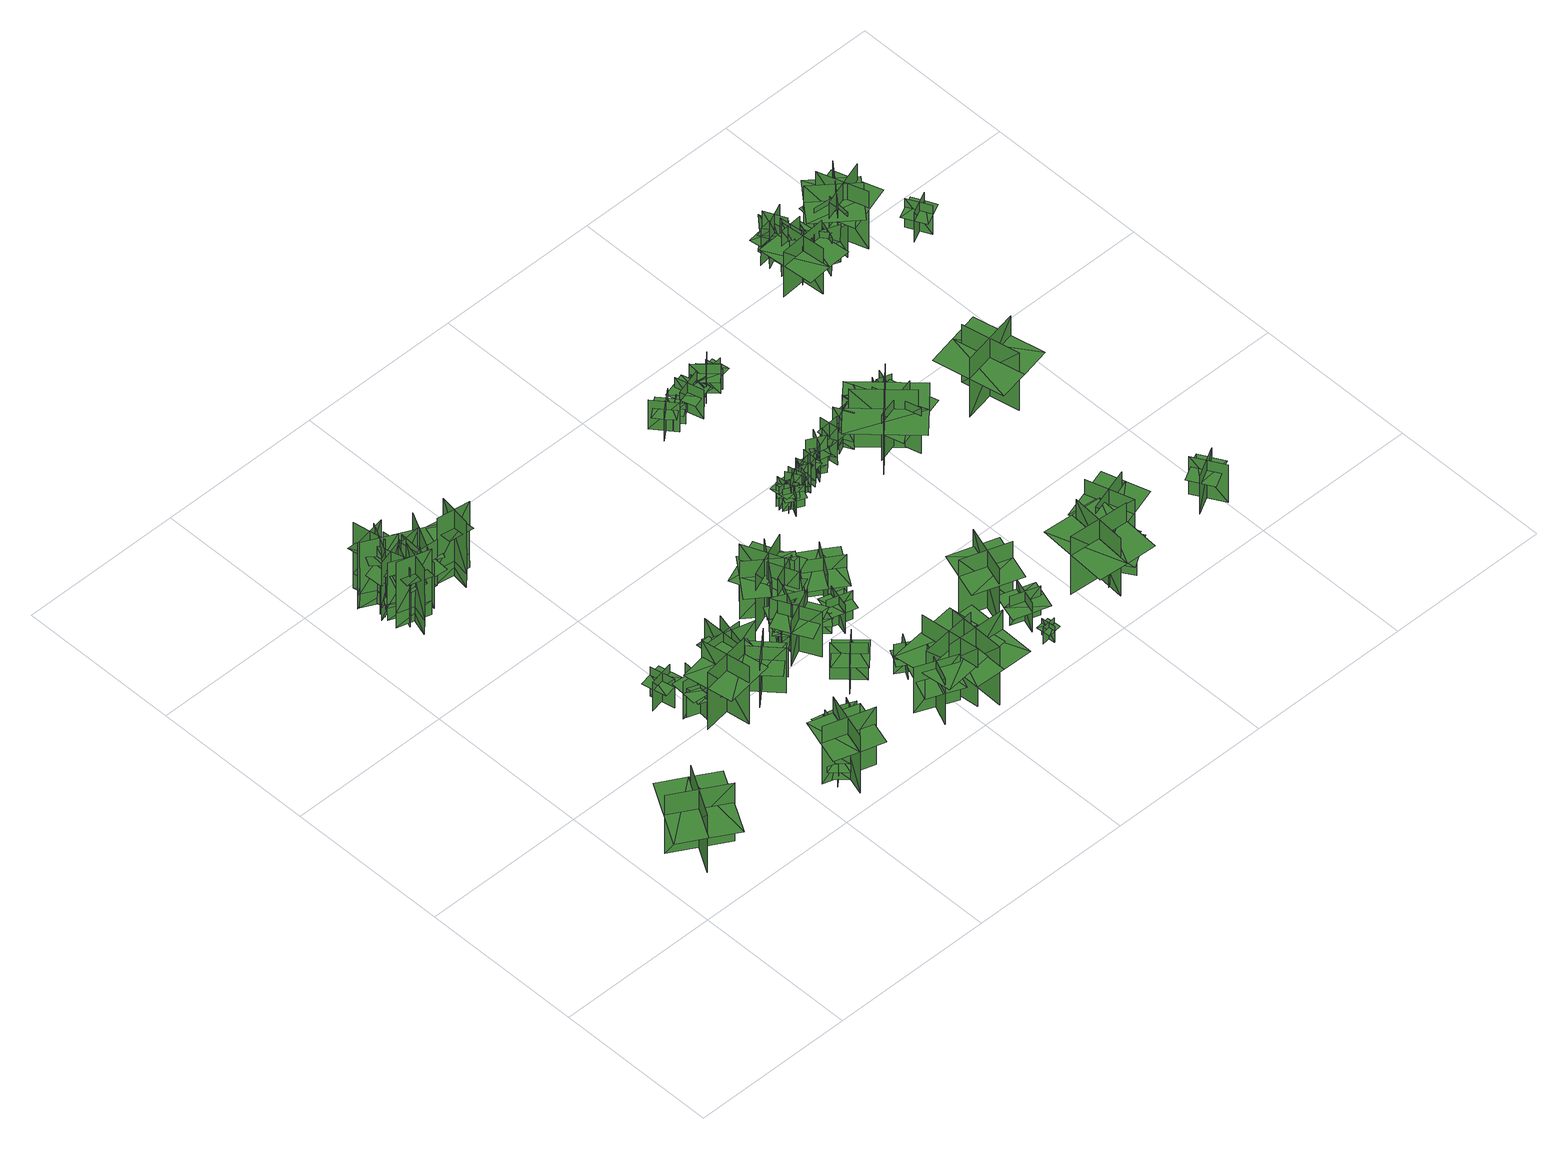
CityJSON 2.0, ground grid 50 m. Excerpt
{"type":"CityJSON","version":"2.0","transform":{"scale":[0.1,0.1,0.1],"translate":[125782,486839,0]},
"CityObjects":{
"tree1":{"type":"SolitaryVegetationObject","geometry":[{"type":"MultiSurface","lod":"1","boundaries":[[[0,1,2]],[[0,2,3]],[[4,5,6]],[[4,6,7]],[[8,9,10]],[[8,10,11]],[[8,11,12]],[[8,12,13]]]}]},
"tree2":{"type":"SolitaryVegetationObject","geometry":[{"type":"MultiSurface","lod":"1","boundaries":[[[14,15,16]],[[14,16,17]],[[18,19,20]],[[18,20,21]],[[22,23,19]],[[22,19,18]],[[24,25,15]],[[24,15,14]],[[26,27,28]],[[26,28,29]],[[30,31,32]],[[30,32,33]]]}]},
"tree3":{"type":"SolitaryVegetationObject","geometry":[{"type":"MultiSurface","lod":"1","boundaries":[[[34,35,36]],[[34,36,37]],[[38,39,40]],[[38,40,41]],[[42,43,39]],[[42,39,38]],[[44,45,35]],[[44,35,34]],[[46,47,48]],[[46,48,49]],[[50,51,52]],[[50,52,53]]]}]},
"tree4":{"type":"SolitaryVegetationObject","geometry":[{"type":"MultiSurface","lod":"1","boundaries":[[[54,55,56]],[[54,56,57]],[[58,59,60]],[[58,60,61]],[[62,63,59]],[[62,59,58]],[[64,65,55]],[[64,55,54]],[[66,67,68]],[[66,68,69]],[[70,71,72]],[[70,72,73]]]}]},
"tree5":{"type":"SolitaryVegetationObject","geometry":[{"type":"MultiSurface","lod":"1","boundaries":[[[74,75,76]],[[74,76,77]],[[78,79,80]],[[78,80,81]],[[82,83,84]],[[82,84,85]],[[82,86,87]],[[82,87,83]]]}]},
"tree6":{"type":"SolitaryVegetationObject","geometry":[{"type":"MultiSurface","lod":"1","boundaries":[[[88,89,90]],[[88,90,91]],[[92,93,94]],[[92,94,95]],[[96,97,93]],[[96,93,92]],[[98,99,89]],[[98,89,88]],[[100,101,102]],[[100,102,103]],[[104,105,106]],[[104,106,107]]]}]},
"tree7":{"type":"SolitaryVegetationObject","geometry":[{"type":"MultiSurface","lod":"1","boundaries":[[[108,109,110]],[[108,110,111]],[[112,113,114]],[[112,114,115]],[[116,117,113]],[[116,113,112]],[[118,119,109]],[[118,109,108]],[[120,121,122]],[[120,122,123]],[[124,125,126]],[[124,126,127]]]}]},
"tree8":{"type":"SolitaryVegetationObject","geometry":[{"type":"MultiSurface","lod":"1","boundaries":[[[128,129,130]],[[128,130,131]],[[132,133,134]],[[132,134,135]],[[136,137,133]],[[136,133,132]],[[138,139,129]],[[138,129,128]],[[128,129,140]],[[128,140,141]],[[128,142,143]],[[128,143,129]]]}]},
"tree9":{"type":"SolitaryVegetationObject","geometry":[{"type":"MultiSurface","lod":"1","boundaries":[[[144,145,146]],[[144,146,147]],[[148,149,150]],[[148,150,151]],[[152,153,154]],[[152,154,155]],[[152,155,156]],[[152,156,157]]]}]},
"tree10":{"type":"SolitaryVegetationObject","geometry":[{"type":"MultiSurface","lod":"1","boundaries":[[[158,159,160]],[[158,160,161]],[[162,163,164]],[[162,164,165]],[[166,167,168]],[[166,168,169]],[[166,169,170]],[[166,170,171]]]}]},
"tree11":{"type":"SolitaryVegetationObject","geometry":[{"type":"MultiSurface","lod":"1","boundaries":[[[172,173,174]],[[172,174,175]],[[176,177,178]],[[176,178,179]],[[180,181,182]],[[180,182,183]],[[180,184,185]],[[180,185,181]]]}]},
"tree12":{"type":"SolitaryVegetationObject","geometry":[{"type":"MultiSurface","lod":"1","boundaries":[[[186,187,188]],[[186,188,189]],[[190,191,192]],[[190,192,193]],[[194,195,196]],[[194,196,197]],[[194,197,198]],[[194,198,199]]]}]},
"tree13":{"type":"SolitaryVegetationObject","geometry":[{"type":"MultiSurface","lod":"1","boundaries":[[[200,201,202]],[[200,202,203]],[[204,205,206]],[[204,206,207]],[[208,209,210]],[[208,210,211]],[[208,211,212]],[[208,212,213]]]}]},
"tree14":{"type":"SolitaryVegetationObject","geometry":[{"type":"MultiSurface","lod":"1","boundaries":[[[214,215,216]],[[214,216,217]],[[218,219,220]],[[218,220,221]],[[222,223,224]],[[222,224,225]],[[222,226,227]],[[222,227,223]]]}]},
"tree15":{"type":"SolitaryVegetationObject","geometry":[{"type":"MultiSurface","lod":"1","boundaries":[[[228,229,230]],[[228,230,231]],[[232,233,234]],[[232,234,235]],[[236,237,238]],[[236,238,239]],[[236,239,240]],[[236,240,241]]]}]},
"tree16":{"type":"SolitaryVegetationObject","geometry":[{"type":"MultiSurface","lod":"1","boundaries":[[[242,243,244]],[[242,244,245]],[[246,247,248]],[[246,248,249]],[[250,251,252]],[[250,252,253]],[[250,254,255]],[[250,255,251]]]}]},
"tree17":{"type":"SolitaryVegetationObject","geometry":[{"type":"MultiSurface","lod":"1","boundaries":[[[256,257,258]],[[256,258,259]],[[260,261,262]],[[260,262,263]],[[264,265,266]],[[264,266,267]],[[264,267,268]],[[264,268,269]]]}]},
"tree18":{"type":"SolitaryVegetationObject","geometry":[{"type":"MultiSurface","lod":"1","boundaries":[[[270,271,272]],[[270,272,273]],[[274,275,276]],[[274,276,277]],[[278,279,280]],[[278,280,281]],[[278,281,282]],[[278,282,283]]]}]},
"tree19":{"type":"SolitaryVegetationObject","geometry":[{"type":"MultiSurface","lod":"1","boundaries":[[[284,285,286]],[[284,286,287]],[[288,289,290]],[[288,290,291]],[[292,293,289]],[[292,289,288]],[[294,295,285]],[[294,285,284]],[[296,297,298]],[[296,298,299]],[[300,301,302]],[[300,302,303]]]}]},
"tree20":{"type":"SolitaryVegetationObject","geometry":[{"type":"MultiSurface","lod":"1","boundaries":[[[304,305,306]],[[304,306,307]],[[308,309,310]],[[308,310,311]],[[312,313,314]],[[312,314,315]],[[312,315,316]],[[312,316,317]]]}]},
"tree21":{"type":"SolitaryVegetationObject","geometry":[{"type":"MultiSurface","lod":"1","boundaries":[[[318,319,320]],[[318,320,321]],[[322,323,324]],[[322,324,325]],[[326,327,328]],[[326,328,329]],[[326,329,330]],[[326,330,331]]]}]},
"tree22":{"type":"SolitaryVegetationObject","geometry":[{"type":"MultiSurface","lod":"1","boundaries":[[[332,333,334]],[[332,334,335]],[[336,337,338]],[[336,338,339]],[[340,341,342]],[[340,342,343]],[[340,344,345]],[[340,345,341]]]}]},
"tree23":{"type":"SolitaryVegetationObject","geometry":[{"type":"MultiSurface","lod":"1","boundaries":[[[346,347,348]],[[346,348,349]],[[350,351,352]],[[350,352,353]],[[354,355,356]],[[354,356,357]],[[354,357,358]],[[354,358,359]]]}]},
"tree24":{"type":"SolitaryVegetationObject","geometry":[{"type":"MultiSurface","lod":"1","boundaries":[[[360,361,362]],[[360,362,363]],[[364,365,366]],[[364,366,367]],[[368,369,370]],[[368,370,371]],[[368,371,372]],[[368,372,373]]]}]},
"tree25":{"type":"SolitaryVegetationObject","geometry":[{"type":"MultiSurface","lod":"1","boundaries":[[[374,375,376]],[[374,376,377]],[[378,379,380]],[[378,380,381]],[[382,383,384]],[[382,384,385]],[[382,385,386]],[[382,386,387]]]}]},
"tree26":{"type":"SolitaryVegetationObject","geometry":[{"type":"MultiSurface","lod":"1","boundaries":[[[388,389,390]],[[388,390,391]],[[392,393,394]],[[392,394,395]],[[396,397,398]],[[396,398,399]],[[396,397,400]],[[396,400,401]]]}]},
"tree27":{"type":"SolitaryVegetationObject","geometry":[{"type":"MultiSurface","lod":"1","boundaries":[[[402,403,404]],[[402,404,405]],[[406,407,408]],[[406,408,409]],[[410,411,412]],[[410,412,413]],[[410,413,414]],[[410,414,415]]]}]},
"tree28":{"type":"SolitaryVegetationObject","geometry":[{"type":"MultiSurface","lod":"1","boundaries":[[[416,417,418]],[[416,418,419]],[[420,421,422]],[[420,422,423]],[[424,425,426]],[[424,426,427]],[[424,427,428]],[[424,428,429]]]}]},
"tree29":{"type":"SolitaryVegetationObject","geometry":[{"type":"MultiSurface","lod":"1","boundaries":[[[430,431,432]],[[430,432,433]],[[434,435,436]],[[434,436,437]],[[438,439,440]],[[438,440,441]],[[438,441,442]],[[438,442,443]]]}]},
"tree30":{"type":"SolitaryVegetationObject","geometry":[{"type":"MultiSurface","lod":"1","boundaries":[[[444,445,446]],[[444,446,447]],[[448,449,450]],[[448,450,451]],[[452,453,449]],[[452,449,448]],[[454,455,445]],[[454,445,444]],[[444,445,456]],[[444,456,457]],[[444,458,459]],[[444,459,445]]]}]},
"tree31":{"type":"SolitaryVegetationObject","geometry":[{"type":"MultiSurface","lod":"1","boundaries":[[[460,461,462]],[[460,462,463]],[[464,465,466]],[[464,466,467]],[[468,469,465]],[[468,465,464]],[[470,471,461]],[[470,461,460]],[[460,461,472]],[[460,472,473]],[[460,474,475]],[[460,475,461]]]}]},
"tree32":{"type":"SolitaryVegetationObject","geometry":[{"type":"MultiSurface","lod":"1","boundaries":[[[476,477,478]],[[476,478,479]],[[480,481,482]],[[480,482,483]],[[484,485,481]],[[484,481,480]],[[486,487,477]],[[486,477,476]],[[488,489,490]],[[488,490,491]],[[492,493,494]],[[492,494,495]]]}]},
"tree33":{"type":"SolitaryVegetationObject","geometry":[{"type":"MultiSurface","lod":"1","boundaries":[[[496,497,498]],[[496,498,499]],[[500,501,502]],[[500,502,503]],[[504,505,506]],[[504,506,507]],[[504,507,508]],[[504,508,509]]]}]},
"tree34":{"type":"SolitaryVegetationObject","geometry":[{"type":"MultiSurface","lod":"1","boundaries":[[[510,511,512]],[[510,512,513]],[[514,515,516]],[[514,516,517]],[[518,519,520]],[[518,520,521]],[[518,521,522]],[[518,522,523]]]}]},
"tree35":{"type":"SolitaryVegetationObject","geometry":[{"type":"MultiSurface","lod":"1","boundaries":[[[524,525,526]],[[524,526,527]],[[528,529,530]],[[528,530,531]],[[532,533,534]],[[532,534,535]],[[532,535,536]],[[532,536,537]]]}]},
"tree36":{"type":"SolitaryVegetationObject","geometry":[{"type":"MultiSurface","lod":"1","boundaries":[[[538,539,540]],[[538,540,541]],[[542,543,544]],[[542,544,545]],[[546,547,548]],[[546,548,549]],[[546,549,550]],[[546,550,551]]]}]},
"tree37":{"type":"SolitaryVegetationObject","geometry":[{"type":"MultiSurface","lod":"1","boundaries":[[[552,553,554]],[[552,554,555]],[[556,557,558]],[[556,558,559]],[[560,561,562]],[[560,562,563]],[[560,563,564]],[[560,564,565]]]}]},
"tree38":{"type":"SolitaryVegetationObject","geometry":[{"type":"MultiSurface","lod":"1","boundaries":[[[566,567,568]],[[566,568,569]],[[570,571,572]],[[570,572,573]],[[574,575,576]],[[574,576,577]],[[574,577,578]],[[574,578,579]]]}]},
"tree39":{"type":"SolitaryVegetationObject","geometry":[{"type":"MultiSurface","lod":"1","boundaries":[[[580,581,582]],[[580,582,583]],[[584,585,586]],[[584,586,587]],[[588,589,590]],[[588,590,591]],[[588,591,592]],[[588,592,593]]]}]},
"tree40":{"type":"SolitaryVegetationObject","geometry":[{"type":"MultiSurface","lod":"1","boundaries":[[[594,595,596]],[[594,596,597]],[[598,599,600]],[[598,600,601]],[[602,603,604]],[[602,604,605]],[[602,605,606]],[[602,606,607]]]}]},
"tree41":{"type":"SolitaryVegetationObject","geometry":[{"type":"MultiSurface","lod":"1","boundaries":[[[608,609,610]],[[608,610,611]],[[612,613,614]],[[612,614,615]],[[616,617,618]],[[616,618,619]],[[616,619,620]],[[616,620,621]]]}]},
"tree42":{"type":"SolitaryVegetationObject","geometry":[{"type":"MultiSurface","lod":"1","boundaries":[[[622,623,624]],[[622,624,625]],[[626,627,628]],[[626,628,629]],[[630,631,632]],[[630,632,633]],[[630,633,634]],[[630,634,635]]]}]},
"tree43":{"type":"SolitaryVegetationObject","geometry":[{"type":"MultiSurface","lod":"1","boundaries":[[[636,637,638]],[[636,638,639]],[[640,641,642]],[[640,642,643]],[[644,645,646]],[[644,646,647]],[[644,647,648]],[[644,648,649]]]}]},
"tree44":{"type":"SolitaryVegetationObject","geometry":[{"type":"MultiSurface","lod":"1","boundaries":[[[650,651,652]],[[650,652,653]],[[654,655,656]],[[654,656,657]],[[658,659,660]],[[658,660,661]],[[658,661,662]],[[658,662,663]]]}]},
"tree45":{"type":"SolitaryVegetationObject","geometry":[{"type":"MultiSurface","lod":"1","boundaries":[[[664,665,666]],[[664,666,667]],[[668,669,670]],[[668,670,671]],[[672,673,674]],[[672,674,675]],[[672,675,676]],[[672,676,677]]]}]},
"tree46":{"type":"SolitaryVegetationObject","geometry":[{"type":"MultiSurface","lod":"1","boundaries":[[[678,679,680]],[[678,680,681]],[[682,683,684]],[[682,684,685]],[[686,687,688]],[[686,688,689]],[[686,689,690]],[[686,690,691]]]}]},
"tree47":{"type":"SolitaryVegetationObject","geometry":[{"type":"MultiSurface","lod":"1","boundaries":[[[692,693,694]],[[692,694,695]],[[696,697,698]],[[696,698,699]],[[700,701,702]],[[700,702,703]],[[700,703,704]],[[700,704,705]]]}]},
"tree48":{"type":"SolitaryVegetationObject","geometry":[{"type":"MultiSurface","lod":"1","boundaries":[[[706,707,708]],[[706,708,709]],[[710,711,712]],[[710,712,713]],[[714,715,716]],[[714,716,717]],[[714,717,718]],[[714,718,719]]]}]},
"tree49":{"type":"SolitaryVegetationObject","geometry":[{"type":"MultiSurface","lod":"1","boundaries":[[[720,721,722]],[[720,722,723]],[[724,725,726]],[[724,726,727]],[[728,729,725]],[[728,725,724]],[[730,731,721]],[[730,721,720]],[[732,733,734]],[[732,734,735]],[[736,737,738]],[[736,738,739]]]}]},
"tree50":{"type":"SolitaryVegetationObject","geometry":[{"type":"MultiSurface","lod":"1","boundaries":[[[740,741,742]],[[740,742,743]],[[744,745,746]],[[744,746,747]],[[748,749,745]],[[748,745,744]],[[750,751,741]],[[750,741,740]],[[752,753,754]],[[752,754,755]],[[756,757,758]],[[756,758,759]]]}]},
"tree51":{"type":"SolitaryVegetationObject","geometry":[{"type":"MultiSurface","lod":"1","boundaries":[[[760,761,762]],[[760,762,763]],[[764,765,766]],[[764,766,767]],[[768,769,765]],[[768,765,764]],[[770,771,761]],[[770,761,760]],[[772,773,774]],[[772,774,775]],[[776,777,778]],[[776,778,779]]]}]},
"tree52":{"type":"SolitaryVegetationObject","geometry":[{"type":"MultiSurface","lod":"1","boundaries":[[[780,781,782]],[[780,782,783]],[[784,785,786]],[[784,786,787]],[[788,789,785]],[[788,785,784]],[[790,791,781]],[[790,781,780]],[[792,793,794]],[[792,794,795]],[[796,797,798]],[[796,798,799]]]}]},
"tree53":{"type":"SolitaryVegetationObject","geometry":[{"type":"MultiSurface","lod":"1","boundaries":[[[800,801,802]],[[800,802,803]],[[804,805,806]],[[804,806,807]],[[808,809,810]],[[808,810,811]],[[808,812,813]],[[808,813,809]]]}]},
"tree54":{"type":"SolitaryVegetationObject","geometry":[{"type":"MultiSurface","lod":"1","boundaries":[[[814,815,816]],[[814,816,817]],[[818,819,820]],[[818,820,821]],[[822,823,819]],[[822,819,818]],[[824,825,815]],[[824,815,814]],[[826,827,828]],[[826,828,829]],[[830,831,832]],[[830,832,833]]]}]},
"tree55":{"type":"SolitaryVegetationObject","geometry":[{"type":"MultiSurface","lod":"1","boundaries":[[[834,835,836]],[[834,836,837]],[[838,839,840]],[[838,840,841]],[[842,843,844]],[[842,844,845]],[[842,845,846]],[[842,846,847]]]}]},
"tree56":{"type":"SolitaryVegetationObject","geometry":[{"type":"MultiSurface","lod":"1","boundaries":[[[848,849,850]],[[848,850,851]],[[852,853,854]],[[852,854,855]],[[856,857,853]],[[856,853,852]],[[858,859,849]],[[858,849,848]],[[860,861,862]],[[860,862,863]],[[864,865,866]],[[864,866,867]]]}]},
"tree57":{"type":"SolitaryVegetationObject","geometry":[{"type":"MultiSurface","lod":"1","boundaries":[[[868,869,870]],[[868,870,871]],[[872,873,874]],[[872,874,875]],[[876,877,878]],[[876,878,879]],[[876,879,880]],[[876,880,881]]]}]},
"tree58":{"type":"SolitaryVegetationObject","geometry":[{"type":"MultiSurface","lod":"1","boundaries":[[[882,883,884]],[[882,884,885]],[[886,887,888]],[[886,888,889]],[[890,891,892]],[[890,892,893]],[[890,893,894]],[[890,894,895]]]}]},
"tree59":{"type":"SolitaryVegetationObject","geometry":[{"type":"MultiSurface","lod":"1","boundaries":[[[896,897,898]],[[896,898,899]],[[900,901,902]],[[900,902,903]],[[904,905,901]],[[904,901,900]],[[906,907,897]],[[906,897,896]],[[908,909,910]],[[908,910,911]],[[912,913,914]],[[912,914,915]]]}]},
"tree60":{"type":"SolitaryVegetationObject","geometry":[{"type":"MultiSurface","lod":"1","boundaries":[[[916,917,918]],[[916,918,919]],[[920,921,922]],[[920,922,923]],[[924,925,926]],[[924,926,927]],[[924,927,928]],[[924,928,929]]]}]},
"tree61":{"type":"SolitaryVegetationObject","geometry":[{"type":"MultiSurface","lod":"1","boundaries":[[[930,931,932]],[[930,932,933]],[[934,935,936]],[[934,936,937]],[[938,939,940]],[[938,940,941]],[[938,941,942]],[[938,942,943]]]}]},
"tree62":{"type":"SolitaryVegetationObject","geometry":[{"type":"MultiSurface","lod":"1","boundaries":[[[944,945,946]],[[944,946,947]],[[948,949,950]],[[948,950,951]],[[952,953,954]],[[952,954,955]],[[952,955,956]],[[952,956,957]]]}]},
"tree63":{"type":"SolitaryVegetationObject","geometry":[{"type":"MultiSurface","lod":"1","boundaries":[[[958,959,960]],[[958,960,961]],[[962,963,964]],[[962,964,965]],[[966,967,968]],[[966,968,969]],[[966,969,970]],[[966,970,971]]]}]},
"tree64":{"type":"SolitaryVegetationObject","geometry":[{"type":"MultiSurface","lod":"1","boundaries":[[[972,973,974]],[[972,974,975]],[[976,977,978]],[[976,978,979]],[[980,981,977]],[[980,977,976]],[[982,983,973]],[[982,973,972]],[[984,985,986]],[[984,986,987]],[[988,989,990]],[[988,990,991]]]}]},
"tree65":{"type":"SolitaryVegetationObject","geometry":[{"type":"MultiSurface","lod":"1","boundaries":[[[992,993,994]],[[992,994,995]],[[996,997,998]],[[996,998,999]],[[1000,1001,1002]],[[1000,1002,1003]],[[1000,1003,1004]],[[1000,1004,1005]]]}]},
"tree66":{"type":"SolitaryVegetationObject","geometry":[{"type":"MultiSurface","lod":"1","boundaries":[[[1006,1007,1008]],[[1006,1008,1009]],[[1010,1011,1012]],[[1010,1012,1013]],[[1014,1015,1016]],[[1014,1016,1017]],[[1014,1017,1018]],[[1014,1018,1019]]]}]},
"tree67":{"type":"SolitaryVegetationObject","geometry":[{"type":"MultiSurface","lod":"1","boundaries":[[[1020,1021,1022]],[[1020,1022,1023]],[[1024,1025,1026]],[[1024,1026,1027]],[[1028,1029,1025]],[[1028,1025,1024]],[[1030,1031,1021]],[[1030,1021,1020]],[[1032,1033,1034]],[[1032,1034,1035]],[[1036,1037,1038]],[[1036,1038,1039]]]}]},
"tree68":{"type":"SolitaryVegetationObject","geometry":[{"type":"MultiSurface","lod":"1","boundaries":[[[1040,1041,1042]],[[1040,1042,1043]],[[1044,1045,1046]],[[1044,1046,1047]],[[1048,1049,1050]],[[1048,1050,1051]],[[1048,1051,1052]],[[1048,1052,1053]]]}]},
"tree69":{"type":"SolitaryVegetationObject","geometry":[{"type":"MultiSurface","lod":"1","boundaries":[[[1054,1055,1056]],[[1054,1056,1057]],[[1058,1059,1060]],[[1058,1060,1061]],[[1062,1063,1064]],[[1062,1064,1065]],[[1062,1065,1066]],[[1062,1066,1067]]]}]},
"tree70":{"type":"SolitaryVegetationObject","geometry":[{"type":"MultiSurface","lod":"1","boundaries":[[[1068,1069,1070]],[[1068,1070,1071]],[[1072,1073,1074]],[[1072,1074,1075]],[[1076,1077,1073]],[[1076,1073,1072]],[[1078,1079,1069]],[[1078,1069,1068]],[[1080,1081,1082]],[[1080,1082,1083]],[[1084,1085,1086]],[[1084,1086,1087]]]}]},
"tree71":{"type":"SolitaryVegetationObject","geometry":[{"type":"MultiSurface","lod":"1","boundaries":[[[1088,1089,1090]],[[1088,1090,1091]],[[1092,1093,1094]],[[1092,1094,1095]],[[1096,1097,1098]],[[1096,1098,1099]],[[1096,1099,1100]],[[1096,1100,1101]]]}]},
"tree72":{"type":"SolitaryVegetationObject","geometry":[{"type":"MultiSurface","lod":"1","boundaries":[[[1102,1103,1104]],[[1102,1104,1105]],[[1106,1107,1108]],[[1106,1108,1109]],[[1110,1111,1107]],[[1110,1107,1106]],[[1112,1113,1103]],[[1112,1103,1102]],[[1114,1115,1116]],[[1114,1116,1117]],[[1118,1119,1120]],[[1118,1120,1121]]]}]},
"tree73":{"type":"SolitaryVegetationObject","geometry":[{"type":"MultiSurface","lod":"1","boundaries":[[[1122,1123,1124]],[[1122,1124,1125]],[[1126,1127,1128]],[[1126,1128,1129]],[[1130,1131,1127]],[[1130,1127,1126]],[[1132,1133,1123]],[[1132,1123,1122]],[[1134,1135,1136]],[[1134,1136,1137]],[[1138,1139,1140]],[[1138,1140,1141]]]}]},
"tree74":{"type":"SolitaryVegetationObject","geometry":[{"type":"MultiSurface","lod":"1","boundaries":[[[1142,1143,1144]],[[1142,1144,1145]],[[1146,1147,1148]],[[1146,1148,1149]],[[1150,1151,1147]],[[1150,1147,1146]],[[1152,1153,1143]],[[1152,1143,1142]],[[1154,1155,1156]],[[1154,1156,1157]],[[1158,1159,1160]],[[1158,1160,1161]]]}]},
"tree75":{"type":"SolitaryVegetationObject","geometry":[{"type":"MultiSurface","lod":"1","boundaries":[[[1162,1163,1164]],[[1162,1164,1165]],[[1166,1167,1168]],[[1166,1168,1169]],[[1170,1171,1172]],[[1170,1172,1173]],[[1170,1174,1175]],[[1170,1175,1171]]]}]},
"tree76":{"type":"SolitaryVegetationObject","geometry":[{"type":"MultiSurface","lod":"1","boundaries":[[[1176,1177,1178]],[[1176,1178,1179]],[[1180,1181,1182]],[[1180,1182,1183]],[[1184,1185,1186]],[[1184,1186,1187]],[[1184,1187,1188]],[[1184,1188,1189]]]}]},
"tree77":{"type":"SolitaryVegetationObject","geometry":[{"type":"MultiSurface","lod":"1","boundaries":[[[1190,1191,1192]],[[1190,1192,1193]],[[1194,1195,1196]],[[1194,1196,1197]],[[1198,1199,1200]],[[1198,1200,1201]],[[1198,1201,1202]],[[1198,1202,1203]]]}]},
"tree78":{"type":"SolitaryVegetationObject","geometry":[{"type":"MultiSurface","lod":"1","boundaries":[[[1204,1205,1206]],[[1204,1206,1207]],[[1208,1209,1210]],[[1208,1210,1211]],[[1212,1213,1209]],[[1212,1209,1208]],[[1214,1215,1205]],[[1214,1205,1204]],[[1216,1217,1218]],[[1216,1218,1219]],[[1220,1221,1222]],[[1220,1222,1223]]]}]},
"tree79":{"type":"SolitaryVegetationObject","geometry":[{"type":"MultiSurface","lod":"1","boundaries":[[[1224,1225,1226]],[[1224,1226,1227]],[[1228,1229,1230]],[[1228,1230,1231]],[[1232,1233,1229]],[[1232,1229,1228]],[[1234,1235,1225]],[[1234,1225,1224]],[[1236,1237,1238]],[[1236,1238,1239]],[[1240,1241,1242]],[[1240,1242,1243]]]}]},
"tree80":{"type":"SolitaryVegetationObject","geometry":[{"type":"MultiSurface","lod":"1","boundaries":[[[1244,1245,1246]],[[1244,1246,1247]],[[1248,1249,1250]],[[1248,1250,1251]],[[1252,1253,1249]],[[1252,1249,1248]],[[1254,1255,1245]],[[1254,1245,1244]],[[1256,1257,1258]],[[1256,1258,1259]],[[1260,1261,1262]],[[1260,1262,1263]]]}]},
"tree81":{"type":"SolitaryVegetationObject","geometry":[{"type":"MultiSurface","lod":"1","boundaries":[[[1264,1265,1266]],[[1264,1266,1267]],[[1268,1269,1270]],[[1268,1270,1271]],[[1272,1273,1269]],[[1272,1269,1268]],[[1274,1275,1265]],[[1274,1265,1264]],[[1264,1265,1276]],[[1264,1276,1277]],[[1264,1278,1279]],[[1264,1279,1265]]]}]},
"tree82":{"type":"SolitaryVegetationObject","geometry":[{"type":"MultiSurface","lod":"1","boundaries":[[[1280,1281,1282]],[[1280,1282,1283]],[[1284,1285,1286]],[[1284,1286,1287]],[[1288,1289,1285]],[[1288,1285,1284]],[[1290,1291,1281]],[[1290,1281,1280]],[[1280,1281,1292]],[[1280,1292,1293]],[[1280,1294,1295]],[[1280,1295,1281]]]}]},
"tree83":{"type":"SolitaryVegetationObject","geometry":[{"type":"MultiSurface","lod":"1","boundaries":[[[1296,1297,1298]],[[1296,1298,1299]],[[1300,1301,1302]],[[1300,1302,1303]],[[1304,1305,1301]],[[1304,1301,1300]],[[1306,1307,1297]],[[1306,1297,1296]],[[1296,1297,1308]],[[1296,1308,1309]],[[1296,1310,1311]],[[1296,1311,1297]]]}]},
"tree84":{"type":"SolitaryVegetationObject","geometry":[{"type":"MultiSurface","lod":"1","boundaries":[[[1312,1313,1314]],[[1312,1314,1315]],[[1316,1317,1318]],[[1316,1318,1319]],[[1320,1321,1317]],[[1320,1317,1316]],[[1322,1323,1313]],[[1322,1313,1312]],[[1312,1313,1324]],[[1312,1324,1325]],[[1312,1326,1327]],[[1312,1327,1313]]]}]},
"tree85":{"type":"SolitaryVegetationObject","geometry":[{"type":"MultiSurface","lod":"1","boundaries":[[[1328,1329,1330]],[[1328,1330,1331]],[[1332,1333,1334]],[[1332,1334,1335]],[[1336,1337,1338]],[[1336,1338,1339]],[[1336,1339,1340]],[[1336,1340,1341]]]}]},
"tree86":{"type":"SolitaryVegetationObject","geometry":[{"type":"MultiSurface","lod":"1","boundaries":[[[1342,1343,1344]],[[1342,1344,1345]],[[1346,1347,1348]],[[1346,1348,1349]],[[1350,1351,1352]],[[1350,1352,1353]],[[1350,1353,1354]],[[1350,1354,1355]]]}]},
"tree87":{"type":"SolitaryVegetationObject","geometry":[{"type":"MultiSurface","lod":"1","boundaries":[[[1356,1357,1358]],[[1356,1358,1359]],[[1360,1361,1362]],[[1360,1362,1363]],[[1364,1365,1366]],[[1364,1366,1367]],[[1364,1367,1368]],[[1364,1368,1369]]]}]},
"tree88":{"type":"SolitaryVegetationObject","geometry":[{"type":"MultiSurface","lod":"1","boundaries":[[[1370,1371,1372]],[[1370,1372,1373]],[[1374,1375,1376]],[[1374,1376,1377]],[[1378,1379,1380]],[[1378,1380,1381]],[[1378,1381,1382]],[[1378,1382,1383]]]}]}
},
"vertices":[
[65,228,32],[65,228,249],[227,134,249],[227,134,32],[188,258,32],[188,258,249],[97,102,249],[97,102,32],[202,282,178],[121,329,178],[8,135,178],[89,88,178],[170,41,178],[283,235,178],
[125,1345,64],[212,1371,64],[213,1369,235],[126,1344,235],[185,1312,65],[160,1399,65],[159,1399,235],[184,1312,235],[184,1312,19],[159,1399,19],[126,1344,19],[213,1369,19],[126,1344,147],[213,1370,147],[200,1414,164],[113,1389,164],[201,1366,174],[136,1347,174],[145,1314,184],[210,1333,184],
[130,1294,80],[229,1264,80],[228,1262,275],[129,1292,275],[166,1225,80],[196,1324,80],[196,1324,275],[165,1225,275],[165,1225,29],[196,1324,29],[129,1292,29],[228,1262,29],[129,1293,175],[228,1263,175],[244,1313,194],[145,1344,194],[215,1267,206],[140,1289,206],[129,1251,216],[204,1229,216],
[197,1355,69],[161,1272,69],[160,1272,240],[196,1355,240],[133,1330,70],[217,1294,70],[217,1295,240],[134,1330,240],[134,1330,24],[217,1295,24],[196,1355,24],[160,1272,24],[196,1355,152],[161,1272,152],[203,1254,169],[239,1337,169],[165,1283,179],[192,1346,179],[160,1359,189],[134,1297,189],
[156,1306,19],[205,1374,19],[205,1374,128],[156,1306,128],[208,1314,19],[208,1314,128],[140,1364,128],[140,1364,19],[156,1312,86],[199,1371,86],[172,1392,86],[128,1332,86],[185,1291,86],[228,1351,86],
[194,1440,67],[146,1349,67],[144,1349,262],[192,1441,262],[119,1417,68],[211,1369,68],[211,1370,262],[119,1418,262],[119,1418,16],[211,1370,16],[192,1441,16],[144,1349,16],[193,1441,162],[145,1349,162],[192,1325,181],[240,1416,181],[151,1362,193],[187,1431,193],[152,1449,204],[117,1380,204],
[160,1485,64],[178,1383,64],[176,1382,258],[159,1484,258],[115,1421,64],[217,1439,64],[217,1439,258],[115,1422,258],[115,1422,12],[217,1439,12],[159,1484,12],[176,1382,12],[159,1484,159],[177,1382,159],[229,1391,177],[211,1493,177],[174,1396,189],[161,1473,189],[122,1466,200],[136,1389,200],
[610,143,65],[569,100,65],[591,79,65],[632,121,65],[611,101,65],[569,143,65],[566,140,119],[609,99,119],[609,99,10],[566,140,10],[608,144,10],[567,102,10],[569,100,119],[610,143,119],[588,164,65],[547,121,65],
[489,647,8],[413,631,8],[413,631,116],[489,647,116],[446,675,8],[462,600,8],[462,600,116],[446,675,116],[446,675,86],[408,667,86],[424,592,86],[462,600,86],[500,608,86],[484,683,86],
[548,140,7],[696,93,7],[696,93,222],[548,140,222],[595,48,7],[642,196,7],[642,196,222],[595,48,222],[595,48,162],[669,25,162],[716,172,162],[642,196,162],[568,219,162],[521,71,162],
[260,1286,10],[270,1418,10],[270,1418,181],[260,1286,181],[323,1341,10],[323,1341,181],[191,1350,181],[191,1350,10],[256,1295,115],[264,1410,115],[211,1414,115],[202,1299,115],[311,1291,115],[320,1406,115],
[500,600,9],[492,496,9],[492,496,148],[500,600,148],[449,556,9],[449,556,148],[553,548,148],[553,548,9],[449,556,104],[446,513,104],[529,506,104],[532,550,104],[536,593,104],[452,600,104],
[489,502,9],[517,579,9],[517,579,117],[489,502,117],[536,525,9],[536,525,117],[460,553,117],[460,553,9],[536,525,83],[548,557,83],[487,579,83],[475,547,83],[464,515,83],[525,493,83],
[243,1458,9],[255,1326,9],[255,1326,180],[243,1458,180],[191,1394,9],[191,1394,180],[322,1406,180],[322,1406,9],[249,1450,114],[260,1335,114],[313,1340,114],[303,1455,114],[194,1445,114],[204,1330,114],
[562,427,5],[539,580,5],[539,580,220],[562,427,220],[624,510,5],[471,487,5],[471,487,220],[624,510,220],[624,510,160],[612,587,160],[459,563,160],[471,487,160],[482,410,160],[636,433,160],
[371,1376,8],[252,1435,8],[252,1435,180],[371,1376,180],[344,1454,8],[344,1454,180],[285,1336,180],[285,1336,8],[361,1375,114],[258,1426,114],[234,1378,114],[337,1327,114],[386,1425,114],[282,1476,114],
[722,152,14],[668,165,14],[668,165,91],[722,152,91],[702,184,14],[690,130,14],[690,130,91],[702,184,91],[702,184,70],[675,190,70],[663,136,70],[690,130,70],[717,123,70],[729,177,70],
[641,245,14],[641,245,91],[706,230,91],[706,230,14],[680,268,14],[680,268,91],[665,205,91],[665,205,14],[682,278,66],[649,285,66],[631,207,66],[664,200,66],[696,192,66],[715,270,66],
[325,1345,63],[427,1328,63],[427,1327,258],[325,1343,258],[371,1281,63],[387,1383,63],[386,1383,258],[370,1281,258],[370,1281,12],[386,1383,12],[325,1343,12],[427,1327,12],[325,1344,158],[427,1327,158],[435,1379,177],[333,1396,177],[413,1329,189],[336,1341,189],[330,1302,199],[407,1291,199],
[618,523,20],[619,651,20],[619,651,190],[618,523,190],[676,581,20],[676,581,190],[548,582,190],[548,582,20],[676,581,136],[676,634,136],[574,635,136],[574,581,136],[574,528,136],[676,528,136],
[656,631,17],[624,508,17],[624,508,188],[656,631,188],[585,590,17],[585,590,188],[709,557,188],[709,557,17],[585,590,134],[572,538,134],[671,512,134],[684,564,134],[698,615,134],[599,641,134],
[719,254,11],[762,234,11],[762,234,90],[719,254,90],[732,220,11],[752,263,11],[752,263,90],[732,220,90],[732,220,64],[752,263,64],[728,274,64],[708,231,64],[755,209,64],[775,252,64],
[627,530,6],[708,439,6],[708,439,175],[627,530,175],[622,449,6],[713,530,6],[713,530,175],[622,449,175],[622,449,127],[662,404,127],[753,484,127],[713,530,127],[673,575,127],[582,495,127],
[715,528,9],[749,474,9],[749,474,118],[715,528,118],[706,487,9],[706,487,118],[760,521,118],[760,521,9],[708,488,83],[723,466,83],[765,493,83],[751,515,83],[737,537,83],[694,510,83],
[890,322,10],[820,393,10],[820,393,148],[890,322,148],[891,388,10],[820,319,10],[820,319,148],[891,388,148],[891,388,109],[856,424,109],[785,354,109],[820,319,109],[855,283,109],[926,353,109],
[973,190,9],[923,70,9],[923,70,181],[973,190,181],[892,156,9],[1011,106,9],[1011,106,181],[892,156,181],[969,191,124],[919,72,124],[979,47,124],[1029,166,124],[871,92,124],[921,212,124],
[808,562,9],[843,589,9],[843,589,71],[808,562,71],[837,558,9],[810,593,9],[810,593,71],[837,558,71],[837,558,53],[854,572,53],[827,607,53],[810,593,53],[792,579,53],[820,545,53],
[810,576,6],[864,467,6],[864,467,175],[810,576,175],[784,499,6],[893,553,6],[893,553,175],[784,499,175],[784,499,128],[811,445,128],[920,499,128],[893,553,128],[866,608,128],[757,554,128],
[976,174,11],[927,149,11],[927,149,87],[976,174,87],[941,186,11],[967,137,11],[967,137,87],[941,186,87],[941,186,66],[917,173,66],[942,124,66],[967,137,66],[991,149,66],[966,198,66],
[862,619,93],[821,535,93],[864,514,93],[905,598,93],[884,558,93],[800,599,93],[798,594,179],[882,553,179],[882,553,7],[798,594,7],[858,621,7],[817,537,7],[821,535,179],[862,619,179],[819,640,93],[778,556,93],
[952,293,65],[1004,263,65],[1019,290,65],[967,320,65],[991,305,65],[962,253,65],[965,251,119],[995,303,119],[995,303,10],[965,251,10],[951,291,10],[1002,261,10],[1004,263,119],[952,293,119],[937,267,65],[989,237,65],
[915,633,54],[831,598,54],[831,599,225],[915,634,225],[852,659,55],[887,576,55],[887,576,225],[853,660,225],[853,660,9],[887,576,9],[915,634,9],[831,599,9],[915,634,137],[831,599,137],[849,556,154],[932,591,154],[842,604,164],[905,630,164],[892,662,174],[829,635,174],
[906,726,6],[813,603,6],[813,603,221],[906,726,221],[804,713,6],[928,619,6],[928,619,221],[804,713,221],[804,713,161],[757,651,161],[881,557,161],[928,619,161],[974,681,161],[851,774,161],
[1010,246,7],[1010,246,224],[1029,60,224],[1029,60,7],[1106,165,7],[1106,165,224],[927,146,224],[927,146,7],[1134,168,154],[1124,261,154],[901,238,154],[911,144,154],[921,51,154],[1144,75,154],
[898,502,13],[933,545,13],[933,545,90],[898,502,90],[935,506,13],[892,541,13],[892,541,90],[935,506,90],[935,506,69],[952,527,69],[909,562,69],[892,541,69],[874,519,69],[917,484,69],
[907,616,6],[848,759,6],[848,759,221],[907,616,221],[947,711,6],[804,652,6],[804,652,221],[947,711,221],[947,711,161],[918,782,161],[775,724,161],[804,652,161],[833,580,161],[977,639,161],
[985,119,7],[985,119,224],[1172,114,224],[1172,114,7],[1079,204,7],[1079,204,224],[1074,24,224],[1074,24,7],[1079,232,153],[986,234,153],[980,10,153],[1074,7,153],[1168,5,153],[1173,230,153],
[944,684,9],[869,701,9],[869,701,117],[944,684,117],[917,728,9],[900,652,9],[900,652,117],[917,728,117],[917,728,87],[879,736,87],[862,661,87],[900,652,87],[938,644,87],[955,719,87],
[936,527,12],[1011,506,12],[1011,506,119],[936,527,119],[961,482,12],[982,556,12],[982,556,119],[961,482,119],[961,482,89],[998,471,89],[1020,546,89],[982,556,89],[945,567,89],[924,493,89],
[1171,165,6],[1171,165,145],[1051,151,145],[1051,151,6],[1119,102,6],[1119,102,145],[1105,217,145],[1105,217,6],[1121,85,100],[1181,92,100],[1164,235,100],[1104,228,100],[1044,220,100],[1062,77,100],
[964,649,16],[964,649,156],[1065,583,156],[1065,583,16],[1044,664,16],[1044,664,156],[980,567,156],[980,567,16],[1054,679,110],[1003,712,110],[924,591,110],[975,558,110],[1025,525,110],[1104,646,110],
[1187,133,6],[1134,147,6],[1134,147,83],[1187,133,83],[1169,165,6],[1155,111,6],[1155,111,83],[1169,165,83],[1169,165,61],[1142,172,61],[1128,118,61],[1155,111,61],[1182,105,61],[1195,158,61],
[1327,80,13],[1323,124,13],[1323,124,74],[1327,80,74],[1346,103,13],[1302,98,13],[1302,98,74],[1346,103,74],[1346,103,57],[1344,125,57],[1300,120,57],[1302,98,57],[1304,76,57],[1348,81,57],
[1271,229,5],[1320,376,5],[1320,376,220],[1271,229,220],[1363,274,5],[1216,323,5],[1216,323,220],[1363,274,220],[1363,274,160],[1388,348,160],[1241,397,160],[1216,323,160],[1192,250,160],[1339,201,160],
[1314,150,10],[1314,150,119],[1343,239,119],[1343,239,10],[1287,207,10],[1287,207,119],[1372,179,119],[1372,179,10],[1273,212,83],[1259,167,83],[1366,132,83],[1380,177,83],[1395,221,83],[1288,256,83],
[1151,910,8],[1204,884,8],[1204,884,90],[1151,910,90],[1163,872,8],[1190,925,8],[1190,925,90],[1163,872,90],[1163,872,67],[1190,859,67],[1216,912,67],[1190,925,67],[1163,938,67],[1137,886,67],
[1155,892,10],[1194,936,10],[1194,936,92],[1155,892,92],[1194,894,10],[1150,933,10],[1150,933,92],[1194,894,92],[1194,894,69],[1214,916,69],[1170,955,69],[1150,933,69],[1131,911,69],[1175,872,69],
[1146,918,11],[1205,924,11],[1205,924,93],[1146,918,93],[1177,893,11],[1171,951,11],[1171,951,93],[1177,893,93],[1177,893,70],[1206,895,70],[1200,954,70],[1171,951,70],[1142,948,70],[1147,890,70],
[1180,932,35],[1202,893,35],[1201,892,120],[1179,932,120],[1170,899,35],[1210,921,35],[1209,922,120],[1170,900,120],[1170,900,12],[1209,922,12],[1179,932,12],[1201,892,12],[1179,932,76],[1201,892,76],[1221,904,85],[1199,943,85],[1198,898,90],[1181,927,90],[1166,919,95],[1183,889,95],
[1226,919,36],[1182,909,36],[1182,910,121],[1226,920,121],[1198,938,36],[1207,893,36],[1208,893,121],[1198,938,121],[1198,938,13],[1208,893,13],[1226,920,13],[1182,910,13],[1226,919,77],[1182,910,77],[1187,887,86],[1231,897,86],[1188,911,91],[1221,919,91],[1217,935,96],[1184,928,96],
[1197,923,37],[1241,910,37],[1241,910,122],[1197,922,122],[1214,893,37],[1226,936,37],[1226,936,122],[1213,893,122],[1213,893,14],[1226,936,14],[1197,922,14],[1241,910,14],[1197,922,78],[1241,910,78],[1247,932,86],[1204,945,86],[1235,912,92],[1202,921,92],[1197,904,96],[1230,895,96],
[1244,903,36],[1233,947,36],[1233,947,121],[1245,903,121],[1261,932,36],[1218,921,36],[1218,920,121],[1262,932,121],[1262,932,14],[1218,920,14],[1245,903,14],[1233,947,14],[1244,903,78],[1233,947,78],[1211,941,86],[1222,897,86],[1235,941,91],[1243,908,91],[1260,912,96],[1251,945,96],
[1168,1356,10],[1104,1303,10],[1104,1303,119],[1168,1356,119],[1103,1362,10],[1155,1298,10],[1155,1298,119],[1103,1362,119],[1162,1352,91],[1104,1303,91],[1125,1278,91],[1183,1326,91],[1141,1377,91],[1083,1329,91],
[1270,955,35],[1269,910,35],[1268,910,120],[1269,955,120],[1245,932,35],[1291,931,35],[1291,931,120],[1245,932,120],[1245,932,13],[1291,931,13],[1269,955,13],[1268,910,13],[1270,955,77],[1269,910,77],[1292,910,85],[1293,955,85],[1269,916,90],[1269,950,90],[1252,951,95],[1251,917,95],
[1151,1349,11],[1185,1306,11],[1185,1306,88],[1151,1349,88],[1146,1313,11],[1190,1347,11],[1190,1347,88],[1146,1313,88],[1146,1313,67],[1163,1291,67],[1207,1325,67],[1190,1347,67],[1173,1369,67],[1129,1334,67],
[1319,968,39],[1292,916,39],[1291,917,149],[1318,969,149],[1277,955,40],[1329,928,40],[1329,929,149],[1277,955,149],[1277,955,10],[1329,929,10],[1318,969,10],[1291,917,10],[1318,968,93],[1292,917,93],[1318,903,103],[1345,955,103],[1295,924,110],[1315,963,110],[1295,973,116],[1276,934,116],
[1233,1289,9],[1209,1373,9],[1209,1373,118],[1233,1289,118],[1267,1350,9],[1182,1326,9],[1182,1326,118],[1267,1350,118],[1238,1296,83],[1277,1308,83],[1251,1392,83],[1212,1380,83],[1173,1368,83],[1199,1284,83],
[1667,166,7],[1667,166,224],[1480,180,224],[1480,180,7],[1569,85,7],[1569,85,224],[1583,265,224],[1583,265,7],[1567,57,153],[1661,51,153],[1677,275,153],[1584,281,153],[1490,288,153],[1474,64,153],
[1394,959,39],[1336,954,39],[1336,954,149],[1394,960,149],[1360,987,40],[1365,929,40],[1366,929,149],[1360,987,149],[1360,987,10],[1366,929,10],[1394,960,10],[1336,954,10],[1394,960,93],[1336,954,93],[1338,925,103],[1396,930,103],[1344,955,110],[1387,959,110],[1385,981,116],[1341,977,116],
[1567,127,10],[1567,127,149],[1668,191,149],[1668,191,10],[1586,206,10],[1586,206,149],[1648,108,149],[1648,108,10],[1576,221,104],[1525,189,104],[1603,67,104],[1654,99,104],[1704,131,104],[1627,253,104],
[1261,1317,11],[1267,1372,11],[1267,1372,87],[1261,1317,87],[1290,1340,11],[1235,1346,11],[1235,1346,87],[1290,1340,87],[1290,1340,66],[1293,1367,66],[1238,1374,66],[1235,1346,66],[1232,1319,66],[1287,1312,66],
[1672,147,9],[1620,204,9],[1620,204,116],[1672,147,116],[1674,198,9],[1617,146,9],[1617,146,116],[1674,198,116],[1674,198,86],[1648,227,86],[1591,174,86],[1617,146,86],[1644,117,86],[1701,170,86],
[1273,1322,12],[1331,1379,12],[1331,1379,121],[1273,1322,121],[1325,1322,12],[1325,1322,121],[1268,1380,121],[1268,1380,12],[1325,1322,87],[1349,1345,87],[1304,1392,87],[1280,1368,87],[1255,1345,87],[1300,1298,87],
[1434,939,39],[1409,992,39],[1410,992,149],[1435,939,149],[1449,980,39],[1397,956,39],[1397,955,149],[1450,980,149],[1450,980,10],[1397,955,10],[1435,939,10],[1410,992,10],[1435,939,93],[1410,992,93],[1383,980,103],[1408,927,103],[1413,985,110],[1432,945,110],[1452,955,116],[1433,994,116],
[1707,206,8],[1613,173,8],[1613,173,117],[1707,206,117],[1642,236,8],[1676,142,8],[1676,142,117],[1642,236,117],[1644,232,86],[1602,218,86],[1633,131,86],[1674,146,86],[1716,160,86],[1685,247,86],
[1360,1360,13],[1305,1352,13],[1305,1352,90],[1360,1360,90],[1330,1383,13],[1338,1328,13],[1338,1328,90],[1330,1383,90],[1330,1383,68],[1303,1379,68],[1311,1324,68],[1338,1328,68],[1366,1332,68],[1358,1386,68],
[1428,975,39],[1486,982,39],[1486,981,149],[1429,974,149],[1463,948,40],[1456,1006,40],[1456,1005,149],[1462,948,149],[1462,948,10],[1456,1005,10],[1429,974,10],[1486,981,10],[1428,975,93],[1486,981,93],[1483,1011,103],[1425,1004,103],[1478,980,110],[1435,975,110],[1438,953,116],[1481,958,116],
[1568,960,1],[1568,960,218],[1435,828,218],[1435,828,1],[1565,834,1],[1565,834,218],[1438,962,218],[1438,962,1],[1584,814,147],[1651,880,147],[1493,1039,147],[1426,973,147],[1360,907,147],[1518,748,147],
[1679,332,8],[1679,332,178],[1722,192,178],[1722,192,8],[1766,285,8],[1766,285,178],[1630,242,178],[1630,242,8],[1786,291,123],[1765,361,123],[1596,309,123],[1618,239,123],[1640,168,123],[1808,221,123],
[1504,1013,39],[1478,961,39],[1477,961,149],[1503,1013,149],[1462,999,40],[1514,973,40],[1515,974,149],[1462,999,149],[1462,999,11],[1515,974,11],[1503,1013,11],[1477,961,11],[1503,1013,93],[1478,961,93],[1504,948,103],[1530,1000,103],[1481,968,110],[1500,1008,110],[1480,1017,116],[1461,978,116],
[1514,952,7],[1514,952,177],[1553,810,177],[1553,810,7],[1599,901,7],[1599,901,177],[1462,863,177],[1462,863,7],[1620,907,122],[1601,978,122],[1430,931,122],[1450,860,122],[1469,789,122],[1640,836,122],
[1554,999,32],[1515,977,32],[1514,978,117],[1554,1000,117],[1521,1009,32],[1543,969,32],[1544,969,117],[1522,1009,117],[1522,1009,9],[1544,969,9],[1554,1000,9],[1514,978,9],[1554,999,73],[1514,978,73],[1525,957,81],[1565,979,81],[1520,981,86],[1549,997,86],[1541,1012,91],[1511,996,91],
[1546,1012,33],[1585,989,33],[1584,988,118],[1545,1011,118],[1554,979,33],[1577,1018,33],[1577,1018,118],[1554,979,118],[1554,979,10],[1577,1018,10],[1545,1011,10],[1584,988,10],[1546,1012,74],[1584,988,74],[1596,1008,82],[1557,1031,82],[1579,991,88],[1550,1009,88],[1541,994,92],[1570,977,92],
[1621,991,33],[1579,1005,33],[1579,1006,118],[1622,992,118],[1606,1022,33],[1592,979,33],[1592,979,118],[1607,1022,118],[1607,1022,10],[1592,979,10],[1622,992,10],[1579,1006,10],[1622,991,74],[1579,1006,74],[1571,984,83],[1614,969,83],[1585,1004,88],[1617,993,88],[1622,1010,93],[1590,1020,93],
[1917,150,12],[2010,202,12],[2010,202,153],[1917,150,153],[1998,128,12],[1946,221,12],[1946,221,153],[1998,128,153],[1925,155,117],[2010,202,117],[1990,239,117],[1905,192,117],[1945,118,117],[2030,165,117],
[1734,817,6],[1734,817,223],[1917,854,223],[1917,854,6],[1806,921,6],[1806,921,223],[1842,744,223],[1842,744,6],[1800,948,152],[1709,930,152],[1753,710,152],[1845,728,152],[1937,747,152],[1892,967,152],
[1830,1468,11],[1830,1468,181],[1683,1456,181],[1683,1456,11],[1764,1393,11],[1764,1393,181],[1752,1535,181],[1752,1535,11],[1766,1372,126],[1839,1377,126],[1825,1553,126],[1751,1547,126],[1678,1542,126],[1692,1366,126],
[1743,1495,41],[1788,1458,41],[1788,1458,151],[1742,1495,151],[1747,1451,41],[1784,1497,41],[1784,1497,151],[1747,1452,151],[1747,1452,12],[1784,1497,12],[1742,1495,12],[1788,1458,12],[1743,1495,95],[1788,1458,95],[1807,1481,105],[1761,1518,105],[1782,1463,112],[1748,1490,112],[1734,1473,118],[1768,1446,118],
[1764,1478,47],[1759,1549,47],[1760,1549,181],[1766,1478,181],[1799,1518,47],[1729,1513,47],[1729,1512,181],[1800,1518,181],[1800,1518,12],[1729,1512,12],[1766,1478,12],[1760,1549,12],[1765,1478,112],[1759,1549,112],[1723,1546,125],[1729,1475,125],[1760,1539,133],[1765,1486,133],[1792,1488,141],[1787,1541,141],
[1773,1535,47],[1743,1600,47],[1744,1600,181],[1774,1536,181],[1792,1585,47],[1727,1556,47],[1728,1555,181],[1792,1585,181],[1792,1585,11],[1728,1555,11],[1774,1536,11],[1744,1600,11],[1774,1535,112],[1744,1600,112],[1711,1585,125],[1741,1520,125],[1748,1591,133],[1771,1543,133],[1795,1554,140],[1773,1603,140],
[1796,1588,79],[1720,1578,79],[1725,1539,79],[1801,1549,79],[1765,1545,79],[1755,1621,79],[1750,1620,149],[1760,1545,149],[1760,1545,9],[1750,1620,9],[1796,1591,9],[1720,1581,9],[1720,1578,149],[1796,1588,149],[1791,1626,79],[1715,1616,79],
[1800,1524,80],[1786,1449,80],[1825,1441,81],[1839,1516,81],[1831,1481,80],[1756,1495,80],[1755,1490,151],[1830,1476,151],[1830,1476,10],[1755,1490,10],[1797,1524,10],[1783,1449,10],[1786,1449,151],[1800,1524,151],[1762,1531,81],[1748,1456,81],
[1845,1500,80],[1785,1453,80],[1809,1422,81],[1869,1469,81],[1839,1447,80],[1792,1507,80],[1789,1505,150],[1836,1445,150],[1836,1445,10],[1789,1505,10],[1843,1503,10],[1783,1455,10],[1785,1453,150],[1845,1500,150],[1821,1530,81],[1761,1483,81],
[1855,1498,79],[1828,1426,79],[1866,1412,80],[1892,1484,80],[1878,1450,79],[1807,1477,79],[1805,1473,149],[1877,1446,149],[1877,1446,9],[1805,1473,9],[1852,1499,9],[1825,1427,9],[1828,1426,149],[1855,1498,149],[1819,1511,80],[1792,1440,80],
[1913,1568,7],[1903,1446,7],[1903,1446,176],[1913,1568,176],[1851,1516,7],[1972,1506,7],[1972,1506,176],[1851,1516,176],[1851,1516,128],[1846,1455,128],[1967,1445,128],[1972,1506,128],[1977,1566,128],[1855,1576,128],
[1875,1454,5],[1973,1575,5],[1973,1575,220],[1875,1454,220],[1978,1464,5],[1857,1562,5],[1857,1562,220],[1978,1464,220],[1978,1464,160],[2027,1525,160],[1906,1622,160],[1857,1562,160],[1809,1501,160],[1929,1404,160],
[1964,1431,5],[1916,1578,5],[1916,1578,220],[1964,1431,220],[2011,1522,5],[1864,1475,5],[1864,1475,220],[2011,1522,220],[2011,1522,160],[1988,1596,160],[1840,1549,160],[1864,1475,160],[1887,1401,160],[2035,1449,160],
[2113,1347,14],[2079,1416,14],[2079,1416,122],[2113,1347,122],[2130,1396,14],[2060,1361,14],[2060,1361,122],[2130,1396,122],[2130,1396,92],[2112,1430,92],[2043,1396,92],[2060,1361,92],[2078,1327,92],[2147,1361,92]
]}
